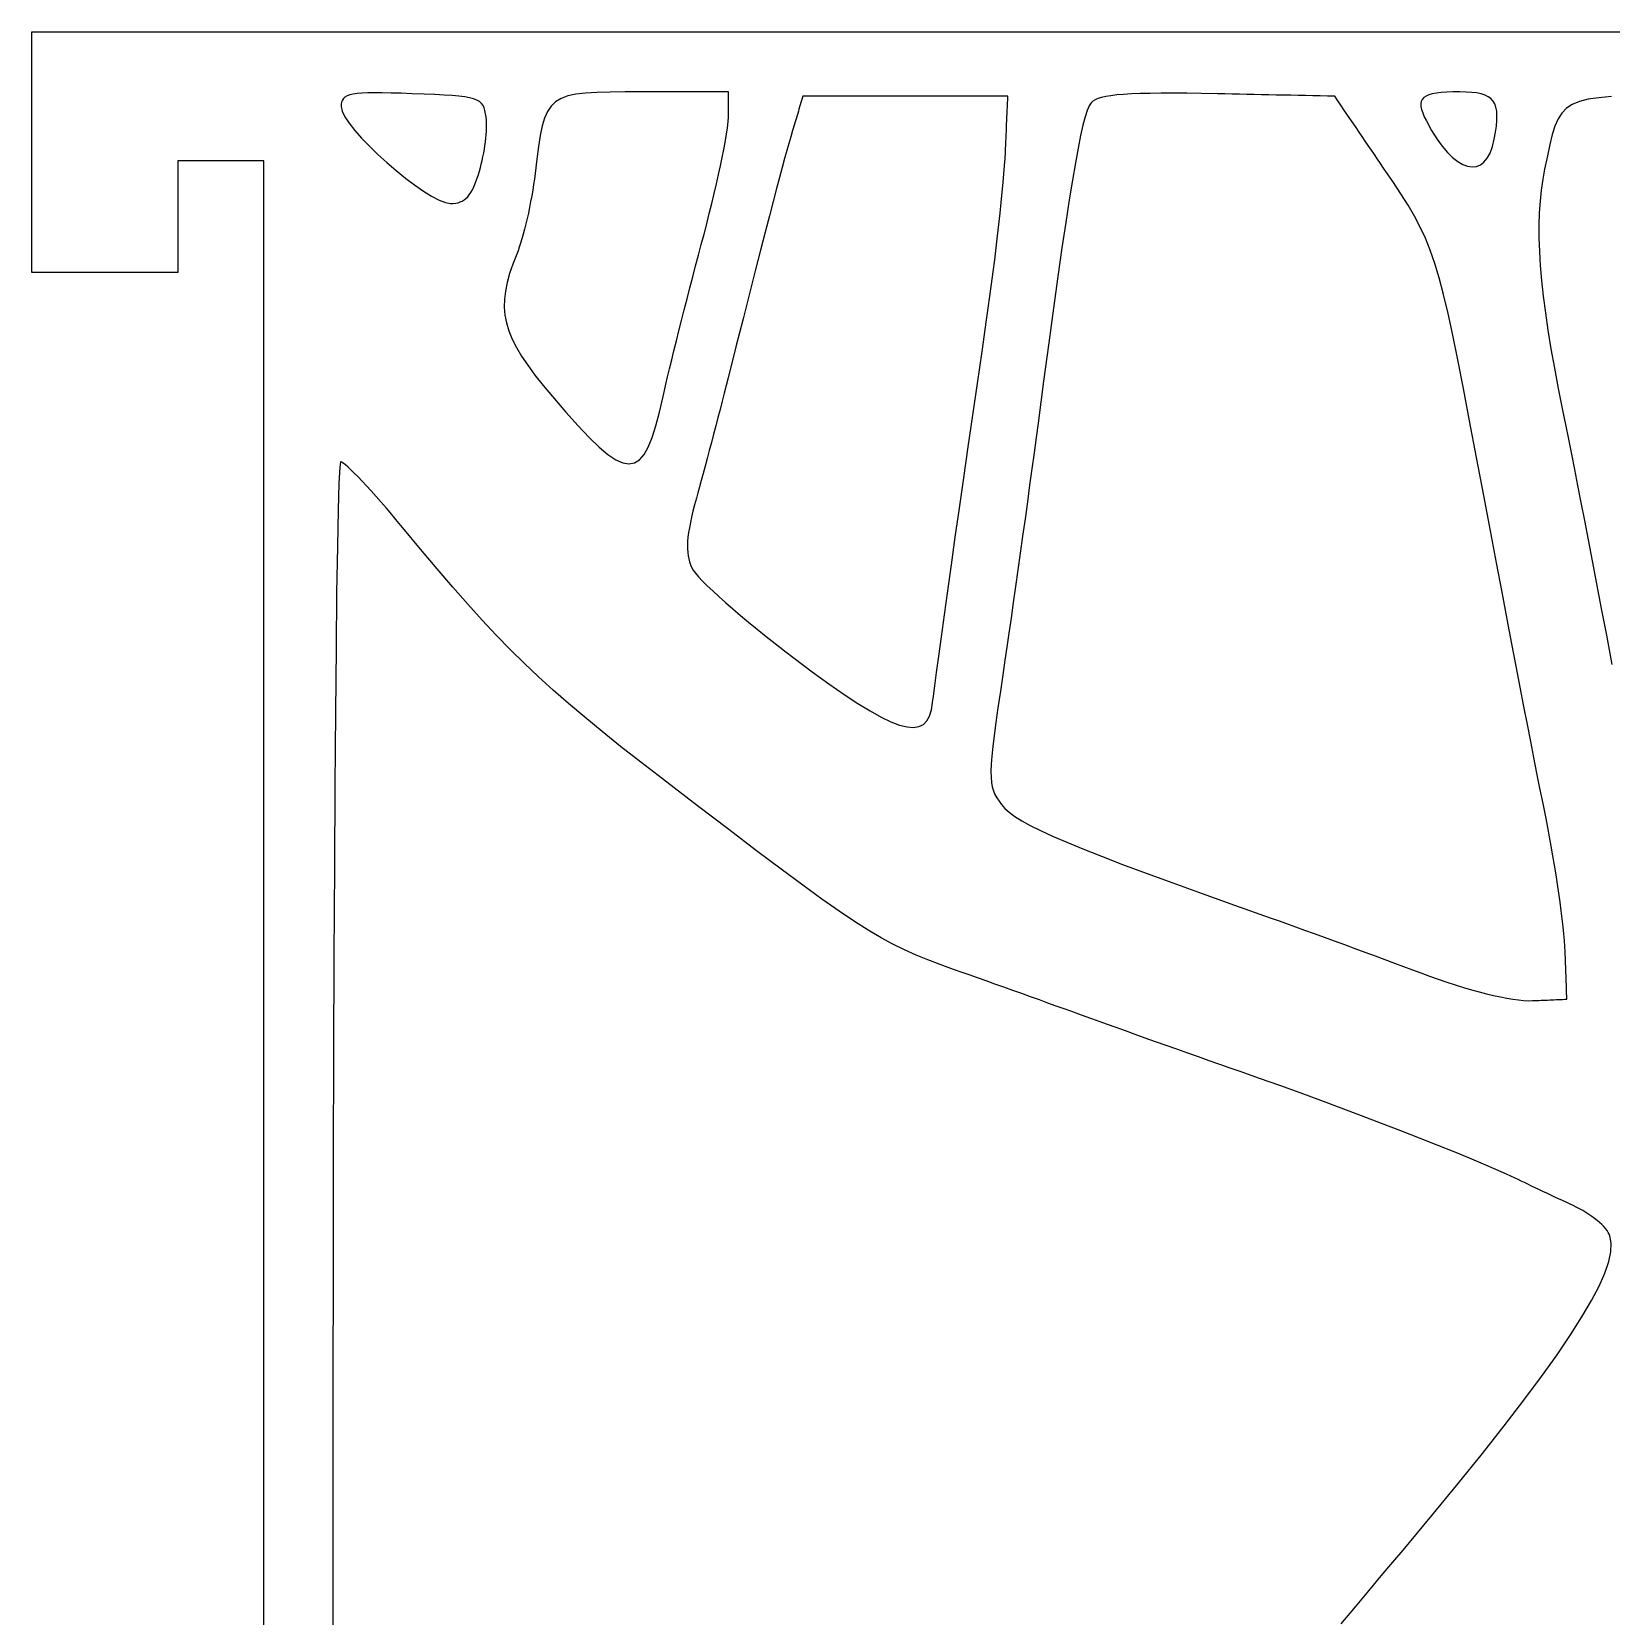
# Model space of a CAD drawing. Extents: x 0 to 85, y 0 to 104.
# Drawn here: x 0 to 51.8, y 51.9 to 103.9 of the extents above; entities that cross this region are included whole.
import ezdxf

# ---------------------------------------------------------------- set-up
doc = ezdxf.new("R2010")
doc.units = 0
doc.layers.add('Layer_1', color=7, linetype='CONTINUOUS')

msp = doc.modelspace()

# ---------------------------------------------------------------- linework, layer by layer
at = {"layer": 'Layer_1', "color": 7}
for p, q in [((0, 103.624167), (0, 103.871111)), ((0, 103.871111), (2.654653, 103.871111)), ((0, 103.377222), (0, 103.624167)), ((2.654653, 103.871111), (5.309306, 103.871111)), ((5.309306, 103.871111), (7.963958, 103.871111)), ((7.963958, 103.871111), (10.618611, 103.871111)), ((10.618611, 103.871111), (13.273264, 103.871111)), ((13.273264, 103.871111), (15.927917, 103.871111)), ((15.927917, 103.871111), (18.582569, 103.871111)), ((18.582569, 103.871111), (21.237222, 103.871111)), ((21.237222, 103.871111), (23.891875, 103.871111)), ((23.891875, 103.871111), (26.546528, 103.871111)), ((26.546528, 103.871111), (29.201181, 103.871111)), ((29.201181, 103.871111), (31.855833, 103.871111)), ((31.855833, 103.871111), (34.510486, 103.871111)), ((34.510486, 103.871111), (37.165139, 103.871111)), ((37.165139, 103.871111), (39.819792, 103.871111)), ((39.819792, 103.871111), (42.474444, 103.871111)), ((42.474444, 103.871111), (45.129097, 103.871111)), ((45.129097, 103.871111), (47.78375, 103.871111)), ((47.78375, 103.871111), (50.438403, 103.871111)), ((50.438403, 103.871111), (53.093056, 103.871111)), ((0, 103.130278), (0, 103.377222)), ((0, 102.883334), (0, 103.130278)), ((0, 102.636389), (0, 102.883334)), ((0, 102.389445), (0, 102.636389)), ((0, 102.1425), (0, 102.389445)), ((0, 101.895556), (0, 102.1425)), ((0, 101.648611), (0, 101.895556)), ((0, 101.401667), (0, 101.648611)), ((0, 101.154722), (0, 101.401667)), ((10.158625, 101.492949), (10.154423, 101.413066)), ((10.154423, 101.413066), (10.184898, 101.265904)), ((10.170905, 101.56375), (10.158625, 101.492949)), ((10.193578, 101.625884), (10.170905, 101.56375)), ((10.228962, 101.679774), (10.193578, 101.625884)), ((10.279374, 101.725841), (10.228962, 101.679774)), ((10.347129, 101.764503), (10.279374, 101.725841)), ((10.434547, 101.796182), (10.347129, 101.764503)), ((10.543942, 101.8213), (10.434547, 101.796182)), ((10.677633, 101.840266), (10.543942, 101.8213)), ((10.837935, 101.85353), (10.677633, 101.840266)), ((11.027167, 101.861489), (10.837935, 101.85353)), ((11.247645, 101.864565), (11.027167, 101.861489)), ((11.501685, 101.863154), (11.247645, 101.864565)), ((11.791606, 101.857707), (11.501685, 101.863154)), ((12.119723, 101.848648), (11.791606, 101.857707)), ((12.488353, 101.836399), (12.119723, 101.848648)), ((12.882254, 101.822062), (12.488353, 101.836399)), ((13.229345, 101.80781), (12.882254, 101.822062)), ((13.532733, 101.792655), (13.229345, 101.80781)), ((13.795529, 101.77558), (13.532733, 101.792655)), ((14.020841, 101.755627), (13.795529, 101.77558)), ((14.211778, 101.731779), (14.020841, 101.755627)), ((14.371448, 101.703066), (14.211778, 101.731779)), ((14.502962, 101.668483), (14.371448, 101.703066)), ((14.609428, 101.627035), (14.502962, 101.668483)), ((14.693954, 101.577731), (14.609428, 101.627035)), ((14.75965, 101.519576), (14.693954, 101.577731)), ((14.809625, 101.451578), (14.75965, 101.519576)), ((14.846988, 101.372745), (14.809625, 101.451578)), ((17.042509, 101.430056), (16.923774, 101.253345)), ((17.190059, 101.570969), (17.042509, 101.430056)), ((17.371757, 101.680136), (17.190059, 101.570969)), ((17.592934, 101.761605), (17.371757, 101.680136)), ((17.858924, 101.819426), (17.592934, 101.761605)), ((18.175059, 101.857653), (17.858924, 101.819426)), ((18.546672, 101.880344), (18.175059, 101.857653)), ((18.979095, 101.89152), (18.546672, 101.880344)), ((19.477661, 101.895274), (18.979095, 101.89152)), ((20.047704, 101.895556), (19.477661, 101.895274)), ((20.223472, 101.895556), (20.047704, 101.895556)), ((20.39924, 101.895556), (20.223472, 101.895556)), ((20.575009, 101.895556), (20.39924, 101.895556)), ((20.750777, 101.895556), (20.575009, 101.895556)), ((20.926545, 101.895556), (20.750777, 101.895556)), ((21.102314, 101.895556), (20.926545, 101.895556)), ((21.278082, 101.895556), (21.102314, 101.895556)), ((21.45385, 101.895556), (21.278082, 101.895556)), ((21.629619, 101.895556), (21.45385, 101.895556)), ((21.805387, 101.895556), (21.629619, 101.895556)), ((21.981155, 101.895556), (21.805387, 101.895556)), ((22.156924, 101.895556), (21.981155, 101.895556)), ((22.332692, 101.895556), (22.156924, 101.895556)), ((22.50846, 101.895556), (22.332692, 101.895556)), ((22.684229, 101.895556), (22.50846, 101.895556)), ((22.859997, 101.895556), (22.684229, 101.895556)), ((22.859997, 101.842425), (22.859997, 101.895556)), ((22.859997, 101.789296), (22.859997, 101.842425)), ((22.859997, 101.736168), (22.859997, 101.789296)), ((22.859997, 101.683037), (22.859997, 101.736168)), ((22.859997, 101.629906), (22.859997, 101.683037)), ((22.859997, 101.576777), (22.859997, 101.629906)), ((22.859997, 101.523649), (22.859997, 101.576777)), ((22.859997, 101.470518), (22.859997, 101.523649)), ((22.859997, 101.417387), (22.859997, 101.470518)), ((22.859997, 101.364258), (22.859997, 101.417387)), ((25.199803, 101.401667), (25.178594, 101.331111)), ((25.221009, 101.472222), (25.199803, 101.401667)), ((25.242218, 101.542778), (25.221009, 101.472222)), ((25.263427, 101.613334), (25.242218, 101.542778)), ((25.284633, 101.683889), (25.263427, 101.613334)), ((25.305842, 101.754445), (25.284633, 101.683889)), ((25.516038, 101.754445), (25.305842, 101.754445)), ((25.726235, 101.754445), (25.516038, 101.754445)), ((25.936432, 101.754445), (25.726235, 101.754445)), ((26.146628, 101.754445), (25.936432, 101.754445)), ((26.356825, 101.754445), (26.146628, 101.754445)), ((26.567022, 101.754445), (26.356825, 101.754445)), ((26.777218, 101.754445), (26.567022, 101.754445)), ((26.987415, 101.754445), (26.777218, 101.754445)), ((27.197612, 101.754445), (26.987415, 101.754445)), ((27.407808, 101.754445), (27.197612, 101.754445)), ((27.618005, 101.754445), (27.407808, 101.754445)), ((27.828202, 101.754445), (27.618005, 101.754445)), ((28.038398, 101.754445), (27.828202, 101.754445)), ((28.248596, 101.754445), (28.038398, 101.754445)), ((28.458792, 101.754445), (28.248596, 101.754445)), ((28.668988, 101.754445), (28.458792, 101.754445)), ((28.879185, 101.754445), (28.668988, 101.754445)), ((29.089381, 101.754445), (28.879185, 101.754445)), ((29.29958, 101.754445), (29.089381, 101.754445)), ((29.509776, 101.754445), (29.29958, 101.754445)), ((29.719973, 101.754445), (29.509776, 101.754445)), ((29.930169, 101.754445), (29.719973, 101.754445)), ((30.140365, 101.754445), (29.930169, 101.754445)), ((30.350562, 101.754445), (30.140365, 101.754445)), ((30.560761, 101.754445), (30.350562, 101.754445)), ((30.770957, 101.754445), (30.560761, 101.754445)), ((30.981153, 101.754445), (30.770957, 101.754445)), ((31.19135, 101.754445), (30.981153, 101.754445)), ((31.401546, 101.754445), (31.19135, 101.754445)), ((31.611745, 101.754445), (31.401546, 101.754445)), ((31.821941, 101.754445), (31.611745, 101.754445)), ((32.032138, 101.754445), (31.821941, 101.754445)), ((32.012382, 101.295834), (32.017321, 101.410486)), ((32.017321, 101.410486), (32.02226, 101.525139)), ((32.02226, 101.525139), (32.027199, 101.639792)), ((32.027199, 101.639792), (32.032138, 101.754445)), ((34.703614, 101.436578), (34.63888, 101.284821)), ((34.765581, 101.535028), (34.703614, 101.436578)), ((34.819232, 101.586266), (34.765581, 101.535028)), ((34.892135, 101.632567), (34.819232, 101.586266)), ((34.98605, 101.674051), (34.892135, 101.632567)), ((35.102727, 101.71085), (34.98605, 101.674051)), ((35.243922, 101.743085), (35.102727, 101.71085)), ((35.41139, 101.770884), (35.243922, 101.743085)), ((35.606886, 101.794365), (35.41139, 101.770884)), ((35.832164, 101.813669), (35.606886, 101.794365)), ((36.088978, 101.828909), (35.832164, 101.813669)), ((36.379082, 101.840226), (36.088978, 101.828909)), ((36.70423, 101.847733), (36.379082, 101.840226)), ((37.06618, 101.851571), (36.70423, 101.847733)), ((37.466682, 101.85184), (37.06618, 101.851571)), ((37.907496, 101.848679), (37.466682, 101.85184)), ((38.39037, 101.842216), (37.907496, 101.848679)), ((38.917064, 101.832564), (38.39037, 101.842216)), ((39.157041, 101.827681), (38.917064, 101.832564)), ((39.397014, 101.822799), (39.157041, 101.827681)), ((39.636991, 101.817916), (39.397014, 101.822799)), ((39.876967, 101.813034), (39.636991, 101.817916)), ((40.116943, 101.808152), (39.876967, 101.813034)), ((40.356917, 101.803269), (40.116943, 101.808152)), ((40.596893, 101.798387), (40.356917, 101.803269)), ((40.83687, 101.793504), (40.596893, 101.798387)), ((41.076846, 101.788622), (40.83687, 101.793504)), ((41.31682, 101.783739), (41.076846, 101.788622)), ((41.556796, 101.778857), (41.31682, 101.783739)), ((41.796772, 101.773974), (41.556796, 101.778857)), ((42.036749, 101.769092), (41.796772, 101.773974)), ((42.276722, 101.76421), (42.036749, 101.769092)), ((42.516699, 101.759327), (42.276722, 101.76421)), ((42.756675, 101.754445), (42.516699, 101.759327)), ((42.857039, 101.60704), (42.756675, 101.754445)), ((42.9574, 101.459638), (42.857039, 101.60704)), ((43.057764, 101.312233), (42.9574, 101.459638)), ((45.599562, 101.58232), (45.585394, 101.504531)), ((45.585394, 101.504531), (45.588922, 101.415911)), ((45.588922, 101.415911), (45.609439, 101.31586)), ((45.632124, 101.64987), (45.599562, 101.58232)), ((45.68376, 101.707782), (45.632124, 101.64987)), ((45.755148, 101.756646), (45.68376, 101.707782)), ((45.846983, 101.797063), (45.755148, 101.756646)), ((45.959945, 101.829629), (45.846983, 101.797063)), ((46.094726, 101.854944), (45.959945, 101.829629)), ((46.252009, 101.873599), (46.094726, 101.854944)), ((46.432481, 101.886186), (46.252009, 101.873599)), ((46.63683, 101.893298), (46.432481, 101.886186)), ((46.865743, 101.895556), (46.63683, 101.893298)), ((47.072505, 101.892056), (46.865743, 101.895556)), ((47.25764, 101.880852), (47.072505, 101.892056)), ((47.421893, 101.860927), (47.25764, 101.880852)), ((47.566001, 101.831282), (47.421893, 101.860927)), ((47.690707, 101.790891), (47.566001, 101.831282)), ((47.796746, 101.738742), (47.690707, 101.790891)), ((47.884865, 101.673814), (47.796746, 101.738742)), ((47.955798, 101.595093), (47.884865, 101.673814)), ((48.010287, 101.501559), (47.955798, 101.595093)), ((48.049073, 101.392204), (48.010287, 101.501559)), ((50.553707, 101.483664), (50.363439, 101.358961)), ((50.788649, 101.580153), (50.553707, 101.483664)), ((51.075847, 101.652373), (50.788649, 101.580153)), ((51.422873, 101.704266), (51.075847, 101.652373)), ((51.837316, 101.739778), (51.422873, 101.704266)), ((0, 100.907778), (0, 101.154722)), ((0, 100.660834), (0, 100.907778)), ((10.184898, 101.265904), (10.2744, 101.082564)), ((10.2744, 101.082564), (10.415826, 100.869331)), ((14.874846, 101.282081), (14.846988, 101.372745)), ((14.896312, 101.178596), (14.874846, 101.282081)), ((14.91449, 101.061293), (14.896312, 101.178596)), ((14.922787, 100.985127), (14.91449, 101.061293)), ((14.927588, 100.9002), (14.922787, 100.985127)), ((14.928999, 100.807411), (14.927588, 100.9002)), ((16.82852, 101.036785), (16.751416, 100.776327)), ((16.923774, 101.253345), (16.82852, 101.036785)), ((22.841879, 100.807104), (22.855391, 100.941698)), ((22.855391, 100.941698), (22.859997, 101.04548)), ((22.859997, 101.31113), (22.859997, 101.364258)), ((22.859997, 101.257999), (22.859997, 101.31113)), ((22.859997, 101.204868), (22.859997, 101.257999)), ((22.859997, 101.151739), (22.859997, 101.204868)), ((22.859997, 101.098611), (22.859997, 101.151739)), ((22.859997, 101.04548), (22.859997, 101.098611)), ((25.05134, 100.907778), (25.030131, 100.837222)), ((25.072549, 100.978334), (25.05134, 100.907778)), ((25.093758, 101.048889), (25.072549, 100.978334)), ((25.114967, 101.119445), (25.093758, 101.048889)), ((25.136176, 101.19), (25.114967, 101.119445)), ((25.157385, 101.260556), (25.136176, 101.19)), ((25.178594, 101.331111), (25.157385, 101.260556)), ((31.992626, 100.837222), (31.997565, 100.951875)), ((31.997565, 100.951875), (32.002504, 101.066528)), ((32.002504, 101.066528), (32.007443, 101.181181)), ((32.007443, 101.181181), (32.012382, 101.295834)), ((34.570633, 101.075235), (34.498116, 100.803291)), ((34.63888, 101.284821), (34.570633, 101.075235)), ((43.158128, 101.164832), (43.057764, 101.312233)), ((43.258492, 101.017427), (43.158128, 101.164832)), ((43.358856, 100.870025), (43.258492, 101.017427)), ((45.609439, 101.31586), (45.646289, 101.203787)), ((45.646289, 101.203787), (45.698777, 101.079092)), ((45.698777, 101.079092), (45.766217, 100.941182)), ((45.766217, 100.941182), (45.936453, 100.631578)), ((48.072892, 101.266003), (48.049073, 101.392204)), ((48.06197, 100.776178), (48.078593, 100.959004)), ((48.082488, 101.121942), (48.072892, 101.266003)), ((48.078593, 100.959004), (48.082488, 101.121942)), ((50.086604, 101.009147), (49.984877, 100.77615)), ((50.210266, 101.202105), (50.086604, 101.009147)), ((50.363439, 101.358961), (50.210266, 101.202105)), ((0, 100.413889), (0, 100.660834)), ((0, 100.166945), (0, 100.413889)), ((10.415826, 100.869331), (10.60207, 100.632484)), ((10.60207, 100.632484), (10.82603, 100.378309)), ((10.82603, 100.378309), (11.080601, 100.113088)), ((14.889313, 100.257225), (14.903102, 100.375747)), ((14.903102, 100.375747), (14.914078, 100.49093)), ((14.914078, 100.49093), (14.922127, 100.601872)), ((14.922127, 100.601872), (14.927136, 100.707665)), ((14.927136, 100.707665), (14.928999, 100.807411)), ((16.687129, 100.467921), (16.630326, 100.107511)), ((16.751416, 100.776327), (16.687129, 100.467921)), ((22.752441, 100.239792), (22.789948, 100.454018)), ((22.789948, 100.454018), (22.819913, 100.643832)), ((22.819913, 100.643832), (22.841879, 100.807104)), ((24.906066, 100.422217), (24.843187, 100.205697)), ((24.966504, 100.625556), (24.906066, 100.422217)), ((24.987713, 100.696111), (24.966504, 100.625556)), ((25.008922, 100.766667), (24.987713, 100.696111)), ((25.030131, 100.837222), (25.008922, 100.766667)), ((31.967932, 100.263959), (31.972871, 100.378611)), ((31.972871, 100.378611), (31.97781, 100.493264)), ((31.97781, 100.493264), (31.982749, 100.607917)), ((31.982749, 100.607917), (31.987688, 100.72257)), ((31.987688, 100.72257), (31.992626, 100.837222)), ((34.420584, 100.464472), (34.337281, 100.05425)), ((34.498116, 100.803291), (34.420584, 100.464472)), ((43.459217, 100.72262), (43.358856, 100.870025)), ((43.55958, 100.575219), (43.459217, 100.72262)), ((43.659944, 100.427814), (43.55958, 100.575219)), ((43.760305, 100.280409), (43.659944, 100.427814)), ((45.936453, 100.631578), (46.108956, 100.356592)), ((47.993444, 100.346779), (48.033339, 100.572442)), ((48.033339, 100.572442), (48.06197, 100.776178)), ((49.897504, 100.499165), (49.816907, 100.174254)), ((49.984877, 100.77615), (49.897504, 100.499165)), ((0, 99.92), (0, 100.166945)), ((0, 99.673056), (0, 99.92)), ((11.080601, 100.113088), (11.358678, 99.843103)), ((11.358678, 99.843103), (11.653159, 99.574639)), ((14.808321, 99.767846), (14.832216, 99.890674)), ((14.832216, 99.890674), (14.853755, 100.013785)), ((14.853755, 100.013785), (14.872825, 100.13627)), ((14.872825, 100.13627), (14.889313, 100.257225)), ((16.630326, 100.107511), (16.575674, 99.691056)), ((22.656619, 99.746654), (22.707846, 100.003292)), ((22.707846, 100.003292), (22.752441, 100.239792)), ((24.776338, 99.970131), (24.703994, 99.709666)), ((24.843187, 100.205697), (24.776338, 99.970131)), ((31.942278, 99.714096), (31.953115, 99.92)), ((31.953115, 99.92), (31.958054, 100.034653)), ((31.958054, 100.034653), (31.962993, 100.149306)), ((31.962993, 100.149306), (31.967932, 100.263959)), ((34.337281, 100.05425), (34.247461, 99.568106)), ((43.860669, 100.133007), (43.760305, 100.280409)), ((43.961033, 99.985603), (43.860669, 100.133007)), ((44.061397, 99.838201), (43.961033, 99.985603)), ((46.108956, 100.356592), (46.282348, 100.116593)), ((46.282348, 100.116593), (46.455259, 99.911943)), ((46.455259, 99.911943), (46.62632, 99.74301)), ((47.763543, 99.721254), (47.856211, 99.890243)), ((47.856211, 99.890243), (47.933308, 100.09861)), ((47.933308, 100.09861), (47.993444, 100.346779)), ((49.816907, 100.174254), (49.735503, 99.797473)), ((0, 99.426111), (0, 99.673056)), ((0, 99.179167), (0, 99.426111)), ((4.885972, 99.637778), (4.797778, 99.637778)), ((4.797778, 99.637778), (4.797778, 99.523125)), ((4.797778, 99.523125), (4.797778, 99.408472)), ((4.797778, 99.408472), (4.797778, 99.29382)), ((4.974167, 99.637778), (4.885972, 99.637778)), ((5.062361, 99.637778), (4.974167, 99.637778)), ((5.150556, 99.637778), (5.062361, 99.637778)), ((5.23875, 99.637778), (5.150556, 99.637778)), ((5.326944, 99.637778), (5.23875, 99.637778)), ((5.415139, 99.637778), (5.326944, 99.637778)), ((5.503333, 99.637778), (5.415139, 99.637778)), ((5.591528, 99.637778), (5.503333, 99.637778)), ((5.679722, 99.637778), (5.591528, 99.637778)), ((5.767917, 99.637778), (5.679722, 99.637778)), ((5.856111, 99.637778), (5.767917, 99.637778)), ((5.944306, 99.637778), (5.856111, 99.637778)), ((6.0325, 99.637778), (5.944306, 99.637778)), ((6.120694, 99.637778), (6.0325, 99.637778)), ((6.208889, 99.637778), (6.120694, 99.637778)), ((6.297083, 99.637778), (6.208889, 99.637778)), ((6.385278, 99.637778), (6.297083, 99.637778)), ((6.473472, 99.637778), (6.385278, 99.637778)), ((6.561667, 99.637778), (6.473472, 99.637778)), ((6.649861, 99.637778), (6.561667, 99.637778)), ((6.738056, 99.637778), (6.649861, 99.637778)), ((6.82625, 99.637778), (6.738056, 99.637778)), ((6.914444, 99.637778), (6.82625, 99.637778)), ((7.002639, 99.637778), (6.914444, 99.637778)), ((7.090833, 99.637778), (7.002639, 99.637778)), ((7.179028, 99.637778), (7.090833, 99.637778)), ((7.267222, 99.637778), (7.179028, 99.637778)), ((7.355417, 99.637778), (7.267222, 99.637778)), ((7.443611, 99.637778), (7.355417, 99.637778)), ((7.531806, 99.637778), (7.443611, 99.637778)), ((7.62, 99.637778), (7.531806, 99.637778)), ((7.62, 96.656806), (7.62, 99.637778)), ((11.653159, 99.574639), (11.956939, 99.313982)), ((14.691476, 99.297404), (14.723648, 99.410073)), ((14.723648, 99.410073), (14.753922, 99.526639)), ((14.753922, 99.526639), (14.782184, 99.646197)), ((14.782184, 99.646197), (14.808321, 99.767846)), ((16.575674, 99.691056), (16.517842, 99.214498)), ((22.536088, 99.181487), (22.599215, 99.472006)), ((22.599215, 99.472006), (22.656619, 99.746654)), ((24.624628, 99.41844), (24.536714, 99.090597)), ((24.703994, 99.709666), (24.624628, 99.41844)), ((31.905363, 99.210383), (31.926248, 99.476618)), ((31.926248, 99.476618), (31.942278, 99.714096)), ((34.247461, 99.568106), (34.150368, 99.001514)), ((44.161758, 99.690796), (44.061397, 99.838201)), ((44.262122, 99.543394), (44.161758, 99.690796)), ((44.362486, 99.39599), (44.262122, 99.543394)), ((44.664145, 98.950824), (44.362486, 99.39599)), ((46.62632, 99.74301), (46.794158, 99.610157)), ((46.794158, 99.610157), (46.957401, 99.513755)), ((46.957401, 99.513755), (47.114677, 99.45417)), ((47.114677, 99.45417), (47.264614, 99.431761)), ((47.264614, 99.431761), (47.40584, 99.446888)), ((47.40584, 99.446888), (47.536986, 99.499941)), ((47.536986, 99.499941), (47.656677, 99.591276)), ((47.656677, 99.591276), (47.763543, 99.721254)), ((49.645714, 99.36488), (49.582564, 99.026304)), ((49.735503, 99.797473), (49.645714, 99.36488)), ((0, 98.932222), (0, 99.179167)), ((0, 98.685278), (0, 98.932222)), ((4.797778, 99.29382), (4.797778, 99.179167)), ((4.797778, 99.179167), (4.797778, 99.064514)), ((4.797778, 99.064514), (4.797778, 98.949861)), ((4.797778, 98.949861), (4.797778, 98.835209)), ((4.797778, 98.835209), (4.797778, 98.720556)), ((11.956939, 99.313982), (12.262913, 99.067407)), ((12.262913, 99.067407), (12.563978, 98.841203)), ((12.563978, 98.841203), (12.85303, 98.641652)), ((14.50722, 98.782433), (14.553727, 98.892423)), ((14.553727, 98.892423), (14.599655, 99.014583)), ((14.599655, 99.014583), (14.645434, 99.149401)), ((14.645434, 99.149401), (14.691476, 99.297404)), ((16.46878, 98.854919), (16.439474, 98.669417)), ((16.495004, 99.037065), (16.46878, 98.854919)), ((16.517842, 99.214498), (16.495004, 99.037065)), ((22.394489, 98.561368), (22.467694, 98.877229)), ((22.467694, 98.877229), (22.536088, 99.181487)), ((24.536714, 99.090597), (24.438724, 98.720276)), ((31.850299, 98.602948), (31.879935, 98.918221)), ((31.879935, 98.918221), (31.905363, 99.210383)), ((34.150368, 99.001514), (34.045254, 98.34995)), ((44.931163, 98.547638), (44.664145, 98.950824)), ((49.582564, 99.026304), (49.532173, 98.674548)), ((0, 98.438334), (0, 98.685278)), ((0, 98.191389), (0, 98.438334)), ((4.797778, 98.720556), (4.797778, 98.605903)), ((4.797778, 98.605903), (4.797778, 98.49125)), ((4.797778, 98.49125), (4.797778, 98.376597)), ((4.797778, 98.376597), (4.797778, 98.261945)), ((12.85303, 98.641652), (13.122965, 98.475037)), ((13.122965, 98.475037), (13.366678, 98.347639)), ((13.366678, 98.347639), (13.577066, 98.265746)), ((13.991448, 98.26033), (14.062568, 98.282569)), ((14.062568, 98.282569), (14.12923, 98.312626)), ((14.12923, 98.312626), (14.191864, 98.35098)), ((14.191864, 98.35098), (14.250901, 98.398111)), ((14.250901, 98.398111), (14.306772, 98.454508)), ((14.306772, 98.454508), (14.359908, 98.520655)), ((14.359908, 98.520655), (14.410741, 98.597036)), ((14.410741, 98.597036), (14.459701, 98.684132)), ((14.459701, 98.684132), (14.50722, 98.782433)), ((16.372847, 98.293768), (16.336142, 98.106333)), ((16.407393, 98.481914), (16.372847, 98.293768)), ((16.439474, 98.669417), (16.407393, 98.481914)), ((22.316928, 98.236037), (22.394489, 98.561368)), ((24.329133, 98.301622), (24.206414, 97.828776)), ((24.438724, 98.720276), (24.329133, 98.301622)), ((31.81676, 98.267389), (31.850299, 98.602948)), ((34.045254, 98.34995), (33.931369, 97.608891)), ((45.16779, 98.173197), (44.931163, 98.547638)), ((49.494666, 98.307984), (49.470169, 97.92498)), ((49.532173, 98.674548), (49.494666, 98.307984)), ((0, 97.944445), (0, 98.191389)), ((0, 97.6975), (0, 97.944445)), ((4.797778, 98.261945), (4.797778, 98.147292)), ((4.797778, 98.147292), (4.797778, 98.032639)), ((4.797778, 98.032639), (4.797778, 97.917986)), ((4.797778, 97.917986), (4.797778, 97.803334)), ((4.797778, 97.803334), (4.797778, 97.688681)), ((13.577066, 98.265746), (13.747024, 98.235636)), ((13.747024, 98.235636), (13.834107, 98.237329)), ((13.834107, 98.237329), (13.915438, 98.245401)), ((13.915438, 98.245401), (13.991448, 98.26033)), ((16.297586, 97.920967), (16.257486, 97.739024)), ((16.336142, 98.106333), (16.297586, 97.920967)), ((22.150556, 97.565505), (22.235465, 97.90337)), ((22.235465, 97.90337), (22.316928, 98.236037)), ((24.206414, 97.828776), (24.069039, 97.295878)), ((31.739225, 97.546686), (31.779628, 97.91436)), ((31.779628, 97.91436), (31.81676, 98.267389)), ((45.378274, 97.814275), (45.16779, 98.173197)), ((45.566869, 97.457634), (45.378274, 97.814275)), ((49.470169, 97.92498), (49.458795, 97.523902)), ((0, 97.450556), (0, 97.6975)), ((0, 97.203611), (0, 97.450556)), ((4.797778, 97.688681), (4.797778, 97.574028)), ((4.797778, 97.574028), (4.797778, 97.459375)), ((4.797778, 97.459375), (4.797778, 97.344722)), ((4.797778, 97.344722), (4.797778, 97.23007)), ((16.173886, 97.390835), (16.131, 97.227298)), ((16.21615, 97.561861), (16.173886, 97.390835)), ((16.257486, 97.739024), (16.21615, 97.561861)), ((22.062655, 97.224569), (22.150556, 97.565505)), ((24.069039, 97.295878), (23.915484, 96.69707)), ((31.695867, 97.167191), (31.739225, 97.546686)), ((33.931369, 97.608891), (33.807962, 96.773815)), ((45.73782, 97.090048), (45.566869, 97.457634)), ((49.458795, 97.523902), (49.460771, 97.103129)), ((0, 96.956667), (0, 97.203611)), ((0, 96.709722), (0, 96.956667)), ((4.797778, 97.23007), (4.797778, 97.115417)), ((4.797778, 97.115417), (4.797778, 97.000764)), ((4.797778, 97.000764), (4.797778, 96.886111)), ((4.797778, 96.886111), (4.797778, 96.771459)), ((4.797778, 96.771459), (4.797778, 96.656806)), ((16.001693, 96.795213), (15.959399, 96.675209)), ((16.044596, 96.928134), (16.001693, 96.795213)), ((16.087801, 97.072615), (16.044596, 96.928134)), ((16.131, 97.227298), (16.087801, 97.072615)), ((21.879892, 96.536604), (21.972219, 96.882702)), ((21.972219, 96.882702), (22.062655, 97.224569)), ((31.601543, 96.384015), (31.649865, 96.778692)), ((31.649865, 96.778692), (31.695867, 97.167191)), ((33.807962, 96.773815), (33.674281, 95.840199)), ((45.895379, 96.698278), (45.73782, 97.090048)), ((49.460771, 97.103129), (49.476011, 96.661025)), ((0, 96.462778), (0, 96.709722)), ((0, 96.215834), (0, 96.462778)), ((0, 95.968889), (0, 96.215834)), ((4.797778, 96.656806), (4.797778, 96.542153)), ((4.797778, 96.542153), (4.797778, 96.4275)), ((4.797778, 96.4275), (4.797778, 96.312847)), ((4.797778, 96.312847), (4.797778, 96.198195)), ((7.62, 93.675834), (7.62, 96.656806)), ((15.788538, 96.241355), (15.68243, 95.932547)), ((15.918021, 96.569478), (15.788538, 96.241355)), ((15.959399, 96.675209), (15.918021, 96.569478)), ((21.786443, 96.183257), (21.879892, 96.536604)), ((23.915484, 96.69707), (23.744221, 96.026496)), ((31.551211, 95.985978), (31.601543, 96.384015)), ((46.043791, 96.269103), (45.895379, 96.698278)), ((46.187312, 95.789283), (46.043791, 96.269103)), ((49.476011, 96.661025), (49.504735, 96.195959)), ((0.149931, 95.968889), (0, 95.968889)), ((0.299861, 95.968889), (0.149931, 95.968889)), ((0.449792, 95.968889), (0.299861, 95.968889)), ((0.599722, 95.968889), (0.449792, 95.968889)), ((0.749653, 95.968889), (0.599722, 95.968889)), ((0.899583, 95.968889), (0.749653, 95.968889)), ((1.049514, 95.968889), (0.899583, 95.968889)), ((1.199444, 95.968889), (1.049514, 95.968889)), ((1.349375, 95.968889), (1.199444, 95.968889)), ((1.499306, 95.968889), (1.349375, 95.968889)), ((1.649236, 95.968889), (1.499306, 95.968889)), ((1.799167, 95.968889), (1.649236, 95.968889)), ((1.949097, 95.968889), (1.799167, 95.968889)), ((2.099028, 95.968889), (1.949097, 95.968889)), ((2.248958, 95.968889), (2.099028, 95.968889)), ((2.398889, 95.968889), (2.248958, 95.968889)), ((2.548819, 95.968889), (2.398889, 95.968889)), ((2.69875, 95.968889), (2.548819, 95.968889)), ((2.848681, 95.968889), (2.69875, 95.968889)), ((2.998611, 95.968889), (2.848681, 95.968889)), ((3.148542, 95.968889), (2.998611, 95.968889)), ((3.298472, 95.968889), (3.148542, 95.968889)), ((3.448403, 95.968889), (3.298472, 95.968889)), ((3.598333, 95.968889), (3.448403, 95.968889)), ((3.748264, 95.968889), (3.598333, 95.968889)), ((3.898194, 95.968889), (3.748264, 95.968889)), ((4.048125, 95.968889), (3.898194, 95.968889)), ((4.198056, 95.968889), (4.048125, 95.968889)), ((4.347986, 95.968889), (4.198056, 95.968889)), ((4.497917, 95.968889), (4.347986, 95.968889)), ((4.647847, 95.968889), (4.497917, 95.968889)), ((4.797778, 95.968889), (4.647847, 95.968889)), ((4.797778, 96.198195), (4.797778, 96.083542)), ((4.797778, 96.083542), (4.797778, 95.968889)), ((15.68243, 95.932547), (15.600471, 95.639953)), ((21.59875, 95.465024), (21.692515, 95.825213)), ((21.692515, 95.825213), (21.786443, 96.183257)), ((23.744221, 96.026496), (23.553723, 95.278297)), ((31.499189, 95.587401), (31.551211, 95.985978)), ((33.674281, 95.840199), (33.529575, 94.80352)), ((46.330187, 95.24559), (46.187312, 95.789283)), ((49.504735, 96.195959), (49.547069, 95.706307)), ((49.547069, 95.706307), (49.603132, 95.19043)), ((15.543437, 95.360472), (15.512104, 95.091003)), ((15.600471, 95.639953), (15.543437, 95.360472)), ((21.50579, 95.105241), (21.59875, 95.465024)), ((23.553723, 95.278297), (23.342463, 94.446613)), ((31.391335, 94.799925), (31.445793, 95.19111)), ((31.445793, 95.19111), (31.499189, 95.587401)), ((46.476669, 94.624789), (46.330187, 95.24559)), ((49.603132, 95.19043), (49.67305, 94.646706)), ((15.512104, 95.091003), (15.507247, 94.828443)), ((15.507247, 94.828443), (15.529641, 94.569693)), ((21.324853, 94.397109), (21.414277, 94.748419)), ((21.414277, 94.748419), (21.50579, 95.105241)), ((31.336138, 94.416667), (31.391335, 94.799925)), ((33.529575, 94.80352), (33.373097, 93.659253)), ((49.67305, 94.646706), (49.756941, 94.073499)), ((15.529641, 94.569693), (15.580062, 94.311652)), ((15.580062, 94.311652), (15.659285, 94.051217)), ((21.238159, 94.053865), (21.324853, 94.397109)), ((23.342463, 94.446613), (23.108917, 93.525587)), ((31.184353, 93.378532), (31.336138, 94.416667)), ((46.631002, 93.913654), (46.476669, 94.624789)), ((7.62, 90.694861), (7.62, 93.675834)), ((15.659285, 94.051217), (15.768085, 93.785285)), ((15.768085, 93.785285), (15.907238, 93.510759)), ((21.075533, 93.401776), (21.154838, 93.721235)), ((21.154838, 93.721235), (21.238159, 94.053865)), ((33.373097, 93.659253), (33.204091, 92.402873)), ((46.797443, 93.098952), (46.631002, 93.913654)), ((49.756941, 94.073499), (49.854928, 93.469182)), ((15.907238, 93.510759), (16.07752, 93.224538)), ((16.07752, 93.224538), (16.279706, 92.923517)), ((20.931534, 92.812572), (21.000884, 93.098037)), ((21.000884, 93.098037), (21.075533, 93.401776)), ((23.108917, 93.525587), (22.851556, 92.509358)), ((31.032035, 92.331533), (31.184353, 93.378532)), ((46.980232, 92.167446), (46.797443, 93.098952)), ((49.854928, 93.469182), (49.967131, 92.832125)), ((16.279706, 92.923517), (16.514571, 92.604594)), ((16.514571, 92.604594), (16.782891, 92.264674)), ((20.868125, 92.547932), (20.931534, 92.812572)), ((49.967131, 92.832125), (50.093671, 92.160698)), ((16.782891, 92.264674), (17.085441, 91.90065)), ((20.719965, 91.904494), (20.761699, 92.091342)), ((20.761699, 92.091342), (20.811299, 92.306672)), ((20.811299, 92.306672), (20.868125, 92.547932)), ((22.789234, 92.263989), (22.724059, 92.008973)), ((22.851556, 92.509358), (22.789234, 92.263989)), ((30.880468, 91.284796), (31.032035, 92.331533)), ((33.204091, 92.402873), (33.021806, 91.029862)), ((47.183627, 91.105909), (46.980232, 92.167446)), ((50.093671, 92.160698), (50.234672, 91.453269)), ((17.085441, 91.90065), (17.532033, 91.381528)), ((20.600047, 91.384816), (20.719964, 91.904545)), ((20.719964, 91.904545), (20.719964, 91.904548)), ((20.719964, 91.904548), (20.719964, 91.904548)), ((20.719964, 91.904548), (20.719964, 91.904548)), ((20.719964, 91.904548), (20.719964, 91.904548)), ((20.719964, 91.904548), (20.719964, 91.904548)), ((20.719964, 91.904548), (20.719964, 91.904548)), ((20.719964, 91.904548), (20.719964, 91.904548)), ((20.719964, 91.904548), (20.719964, 91.904548)), ((20.719964, 91.904548), (20.719965, 91.904494)), ((20.719964, 91.904545), (20.719964, 91.904545)), ((20.719964, 91.904545), (20.719964, 91.904545)), ((20.719964, 91.904545), (20.719964, 91.904545)), ((20.719964, 91.904545), (20.719964, 91.904545)), ((20.719964, 91.904545), (20.719964, 91.904545)), ((20.719964, 91.904545), (20.719964, 91.904545)), ((20.719964, 91.904545), (20.719964, 91.904545)), ((22.656565, 91.746331), (22.587285, 91.478096)), ((22.724059, 92.008973), (22.656565, 91.746331)), ((17.532033, 91.381528), (17.934408, 90.931637)), ((20.48079, 90.934366), (20.600047, 91.384816)), ((22.516753, 91.206285), (22.445502, 90.93293)), ((22.587285, 91.478096), (22.516753, 91.206285)), ((30.730941, 90.247463), (30.880468, 91.284796)), ((33.021806, 91.029862), (32.958233, 90.550838)), ((47.411874, 89.901111), (47.183627, 91.105909)), ((50.234672, 91.453269), (50.331644, 90.976773)), ((7.62, 87.713889), (7.62, 90.694861)), ((17.934408, 90.931637), (18.295772, 90.550984)), ((18.295772, 90.550984), (18.619329, 90.239572)), ((20.231436, 90.241299), (20.358988, 90.553197)), ((20.358988, 90.553197), (20.48079, 90.934366)), ((22.374067, 90.660049), (22.30298, 90.389675)), ((22.445502, 90.93293), (22.374067, 90.660049)), ((32.958233, 90.550838), (32.890866, 90.047901)), ((50.331644, 90.976773), (50.428285, 90.498206)), ((50.428285, 90.498206), (50.525942, 90.010582)), ((18.619329, 90.239572), (18.908286, 89.9974)), ((18.908286, 89.9974), (19.165848, 89.824477)), ((19.946257, 89.825312), (20.094927, 89.998673)), ((20.094927, 89.998673), (20.231436, 90.241299)), ((22.232775, 90.123824), (22.163985, 89.864527)), ((22.30298, 90.389675), (22.232775, 90.123824)), ((30.584741, 89.228666), (30.730941, 90.247463)), ((32.890866, 90.047901), (32.820291, 89.525239)), ((50.525942, 90.010582), (50.625954, 89.506926)), ((10.106916, 89.580199), (10.079944, 89.048608)), ((10.135143, 89.760003), (10.106916, 89.580199)), ((10.17064, 89.748742), (10.135143, 89.760003)), ((10.22335, 89.715705), (10.17064, 89.748742)), ((10.292225, 89.66201), (10.22335, 89.715705)), ((10.376216, 89.588759), (10.292225, 89.66201)), ((10.474272, 89.497073), (10.376216, 89.588759)), ((10.585346, 89.388062), (10.474272, 89.497073)), ((19.165848, 89.824477), (19.395221, 89.720802)), ((19.395221, 89.720802), (19.599609, 89.68638)), ((19.599609, 89.68638), (19.78222, 89.721217)), ((19.78222, 89.721217), (19.946257, 89.825312)), ((22.097145, 89.613806), (22.032787, 89.373692)), ((22.163985, 89.864527), (22.097145, 89.613806)), ((32.820291, 89.525239), (32.747094, 88.987058)), ((47.649282, 88.64553), (47.411874, 89.901111)), ((50.625954, 89.506926), (50.729662, 88.980246)), ((10.079944, 89.048608), (10.054302, 88.176959)), ((10.708389, 89.262838), (10.585346, 89.388062)), ((10.84235, 89.122514), (10.708389, 89.262838)), ((10.986182, 88.9682), (10.84235, 89.122514)), ((11.138835, 88.801015), (10.986182, 88.9682)), ((21.913655, 88.933363), (21.859947, 88.737201)), ((21.971446, 89.146201), (21.913655, 88.933363)), ((22.032787, 89.373692), (21.971446, 89.146201)), ((30.443162, 88.237538), (30.584741, 89.228666)), ((32.747094, 88.987058), (32.671862, 88.437549)), ((50.729662, 88.980246), (50.838408, 88.423565)), ((11.299261, 88.622066), (11.138835, 88.801015)), ((11.466409, 88.432466), (11.299261, 88.622066)), ((11.639232, 88.23333), (11.466409, 88.432466)), ((21.810856, 88.559743), (21.751053, 88.339672)), ((21.859947, 88.737201), (21.810856, 88.559743)), ((32.671862, 88.437549), (32.595182, 87.880908)), ((47.867028, 87.495054), (47.649282, 88.64553)), ((50.838408, 88.423565), (50.953532, 87.829902)), ((10.054302, 88.176959), (10.03007, 86.976981)), ((11.816679, 88.02577), (11.639232, 88.23333)), ((11.997703, 87.8109), (11.816679, 88.02577)), ((21.652233, 87.941053), (21.613108, 87.760893)), ((21.698197, 88.133712), (21.652233, 87.941053)), ((21.751053, 88.339672), (21.698197, 88.133712)), ((30.307486, 87.283218), (30.443162, 88.237538)), ((7.62, 84.732917), (7.62, 87.713889)), ((12.181254, 87.58983), (11.997703, 87.8109)), ((12.763267, 86.887844), (12.181254, 87.58983)), ((21.555156, 87.434856), (21.536222, 87.287372)), ((21.580768, 87.592429), (21.555156, 87.434856)), ((21.613108, 87.760893), (21.580768, 87.592429)), ((32.595182, 87.880908), (32.517639, 87.321329)), ((48.066619, 86.441871), (47.867028, 87.495054)), ((50.953532, 87.829902), (51.076375, 87.192269)), ((10.03007, 86.976981), (10.007326, 85.460398)), ((13.307941, 86.240506), (12.763267, 86.887844)), ((21.523909, 87.149174), (21.518163, 87.019453)), ((21.518163, 87.019453), (21.518925, 86.897409)), ((21.518925, 86.897409), (21.526152, 86.782237)), ((21.536222, 87.287372), (21.523909, 87.149174)), ((30.179007, 86.374835), (30.307486, 87.283218)), ((32.517639, 87.321329), (32.439822, 86.763015)), ((51.076375, 87.192269), (51.20828, 86.503686)), ((21.526152, 86.782237), (21.539784, 86.673135)), ((21.539784, 86.673135), (21.559768, 86.569295)), ((21.559768, 86.569295), (21.586048, 86.469918)), ((21.586048, 86.469918), (21.61857, 86.374194)), ((21.61857, 86.374194), (21.65728, 86.281326)), ((30.059009, 85.521528), (30.179007, 86.374835)), ((32.439822, 86.763015), (32.362315, 86.210155)), ((48.249552, 85.478164), (48.066619, 86.441871)), ((51.20828, 86.503686), (51.350587, 85.757172)), ((13.821854, 85.641447), (13.307941, 86.240506)), ((21.65728, 86.281326), (21.703563, 86.202603)), ((21.703563, 86.202603), (21.779724, 86.10251)), ((21.779724, 86.10251), (21.884042, 85.982569)), ((21.884042, 85.982569), (22.014792, 85.844305)), ((22.014792, 85.844305), (22.170253, 85.689238)), ((32.362315, 86.210155), (32.285709, 85.666951)), ((10.007326, 85.460398), (9.986148, 83.638944)), ((14.311583, 85.084303), (13.821854, 85.641447)), ((22.170253, 85.689238), (22.348699, 85.518892)), ((22.348699, 85.518892), (22.548409, 85.334792)), ((22.548409, 85.334792), (22.767659, 85.138462)), ((29.948782, 84.732429), (30.059009, 85.521528)), ((32.285709, 85.666951), (32.210584, 85.137595)), ((48.417342, 84.596118), (48.249552, 85.478164)), ((51.350587, 85.757172), (51.504638, 84.945743)), ((14.783705, 84.562717), (14.311583, 85.084303)), ((22.767659, 85.138462), (23.004726, 84.931423)), ((23.004726, 84.931423), (23.257887, 84.715199)), ((32.210584, 85.137595), (32.137531, 84.626285)), ((51.504638, 84.945743), (51.671776, 84.062419)), ((7.62, 81.751945), (7.62, 84.732917)), ((15.244798, 84.070318), (14.783705, 84.562717)), ((23.257887, 84.715199), (23.525418, 84.491315)), ((23.525418, 84.491315), (23.805597, 84.26129)), ((23.805597, 84.26129), (24.0967, 84.02665)), ((29.849614, 84.016676), (29.948782, 84.732429)), ((32.137531, 84.626285), (32.067136, 84.137213)), ((48.571486, 83.787913), (48.417342, 84.596118)), ((15.701438, 83.600751), (15.244798, 84.070318)), ((24.0967, 84.02665), (24.397004, 83.788917)), ((24.397004, 83.788917), (24.704785, 83.549618)), ((29.762794, 83.383401), (29.849614, 84.016676)), ((32.067136, 84.137213), (31.999984, 83.674584)), ((48.713489, 83.045739), (48.571486, 83.787913)), ((51.671776, 84.062419), (51.853338, 83.100213)), ((9.986148, 83.638944), (9.966615, 81.524347)), ((16.160203, 83.147646), (15.701438, 83.600751)), ((24.704785, 83.549618), (25.018321, 83.310271)), ((25.018321, 83.310271), (25.614161, 82.865354)), ((29.689611, 82.841737), (29.762794, 83.383401)), ((31.936662, 83.242586), (31.877759, 82.845417)), ((31.999984, 83.674584), (31.936662, 83.242586)), ((16.62767, 82.704642), (16.160203, 83.147646)), ((17.110416, 82.265377), (16.62767, 82.704642)), ((25.614161, 82.865354), (26.15965, 82.470463)), ((29.631352, 82.400824), (29.689611, 82.841737)), ((31.877759, 82.845417), (31.785662, 82.225776)), ((48.844858, 82.361773), (48.713489, 83.045739)), ((17.615019, 81.823485), (17.110416, 82.265377)), ((26.15965, 82.470463), (26.656672, 82.124994)), ((29.589307, 82.069792), (29.631352, 82.400824)), ((31.785662, 82.225776), (31.705722, 81.678333)), ((48.967096, 81.728207), (48.844858, 82.361773)), ((7.62, 78.770972), (7.62, 81.751945)), ((18.148056, 81.372604), (17.615019, 81.823485)), ((26.656672, 82.124994), (27.107112, 81.828351)), ((27.107112, 81.828351), (27.512853, 81.57993)), ((29.526263, 81.61549), (29.564753, 81.857778)), ((29.564753, 81.857778), (29.589307, 82.069792)), ((31.705722, 81.678333), (31.637873, 81.19757)), ((49.08171, 81.137219), (48.967096, 81.728207)), ((9.966615, 81.524347), (9.948807, 79.128333)), ((18.716103, 80.906373), (18.148056, 81.372604)), ((27.512853, 81.57993), (27.875778, 81.379129)), ((27.875778, 81.379129), (28.197773, 81.225343)), ((28.197773, 81.225343), (28.48072, 81.117975)), ((29.114114, 81.068352), (29.259709, 81.140626)), ((29.259709, 81.140626), (29.375677, 81.256312)), ((29.375677, 81.256312), (29.4639, 81.414799)), ((29.4639, 81.414799), (29.526263, 81.61549)), ((31.637873, 81.19757), (31.58205, 80.777973)), ((49.190202, 80.580993), (49.08171, 81.137219)), ((19.325739, 80.418425), (18.716103, 80.906373)), ((28.48072, 81.117975), (28.726504, 81.056422)), ((28.726504, 81.056422), (28.937008, 81.040081)), ((28.937008, 81.040081), (29.114114, 81.068352)), ((31.58205, 80.777973), (31.538184, 80.414028)), ((19.98354, 79.902401), (19.325739, 80.418425)), ((31.506214, 80.100216), (31.486063, 79.831024)), ((31.538184, 80.414028), (31.506214, 80.100216)), ((49.294076, 80.051719), (49.190202, 80.580993)), ((20.696083, 79.351932), (19.98354, 79.902401)), ((31.486063, 79.831024), (31.477681, 79.60094)), ((31.477681, 79.60094), (31.481011, 79.404443)), ((49.394838, 79.541575), (49.294076, 80.051719)), ((9.948807, 79.128333), (9.932799, 76.462632)), ((21.848131, 78.468385), (20.696083, 79.351932)), ((31.481011, 79.404443), (31.495969, 79.236021)), ((31.495969, 79.236021), (31.522498, 79.090157)), ((31.522498, 79.090157), (31.560522, 78.961337)), ((49.493991, 79.042747), (49.394838, 79.541575)), ((49.593043, 78.547421), (49.493991, 79.042747)), ((7.62, 75.79), (7.62, 78.770972)), ((31.560522, 78.961337), (31.609984, 78.844045)), ((31.609984, 78.844045), (31.670817, 78.732765)), ((31.670817, 78.732765), (31.742959, 78.621984)), ((31.742959, 78.621984), (31.826338, 78.506186)), ((49.693494, 78.047778), (49.593043, 78.547421)), ((22.8734, 77.685094), (21.848131, 78.468385)), ((31.826338, 78.506186), (31.932321, 78.38349)), ((31.932321, 78.38349), (32.074364, 78.256004)), ((32.074364, 78.256004), (32.25745, 78.12163)), ((32.25745, 78.12163), (32.486563, 77.978264)), ((49.751731, 77.752232), (49.693494, 78.047778)), ((23.78321, 76.994649), (22.8734, 77.685094)), ((32.486563, 77.978264), (32.766689, 77.823809)), ((32.766689, 77.823809), (33.102807, 77.656166)), ((33.102807, 77.656166), (33.499905, 77.473236)), ((49.808915, 77.449173), (49.751731, 77.752232)), ((24.58888, 76.389649), (23.78321, 76.994649)), ((33.499905, 77.473236), (33.962961, 77.272914)), ((33.962961, 77.272914), (34.496962, 77.053105)), ((34.496962, 77.053105), (35.106892, 76.811707)), ((49.864727, 77.14084), (49.808915, 77.449173)), ((49.918849, 76.829481), (49.864727, 77.14084)), ((9.932799, 76.462632), (9.918671, 73.53897)), ((35.106892, 76.811707), (35.797733, 76.546621)), ((35.797733, 76.546621), (36.574465, 76.255746)), ((49.970955, 76.517338), (49.918849, 76.829481)), ((50.020728, 76.20665), (49.970955, 76.517338)), ((25.301727, 75.862684), (24.58888, 76.389649)), ((36.574465, 76.255746), (37.442078, 75.936984)), ((37.442078, 75.936984), (38.405551, 75.588237)), ((50.067848, 75.899663), (50.020728, 76.20665)), ((7.62, 72.809028), (7.62, 75.79)), ((25.933072, 75.406353), (25.301727, 75.862684)), ((26.494234, 75.013246), (25.933072, 75.406353)), ((38.405551, 75.588237), (39.469867, 75.207398)), ((50.111987, 75.59862), (50.067848, 75.899663)), ((50.152833, 75.30576), (50.111987, 75.59862)), ((26.996532, 74.675962), (26.494234, 75.013246)), ((39.469867, 75.207398), (40.640011, 74.792373)), ((50.190059, 75.023329), (50.152833, 75.30576)), ((50.223347, 74.75357), (50.190059, 75.023329)), ((27.451283, 74.38709), (26.996532, 74.675962)), ((27.869809, 74.139229), (27.451283, 74.38709)), ((40.640011, 74.792373), (40.897559, 74.70104)), ((40.897559, 74.70104), (41.173739, 74.602508)), ((41.173739, 74.602508), (41.466022, 74.497707)), ((41.466022, 74.497707), (41.771878, 74.387562)), ((41.771878, 74.387562), (42.088768, 74.272999)), ((50.252373, 74.498723), (50.223347, 74.75357)), ((50.276814, 74.261033), (50.252373, 74.498723)), ((28.263427, 73.924974), (27.869809, 74.139229)), ((28.643456, 73.736915), (28.263427, 73.924974)), ((42.088768, 74.272999), (42.414167, 74.154943)), ((42.414167, 74.154943), (42.745539, 74.034318)), ((42.745539, 74.034318), (43.08035, 73.912057)), ((43.08035, 73.912057), (43.416073, 73.789078)), ((50.296372, 74.042745), (50.276814, 74.261033)), ((50.31068, 73.846096), (50.296372, 74.042745)), ((50.319457, 73.673334), (50.31068, 73.846096)), ((9.918671, 73.53897), (9.906502, 70.369079)), ((29.021219, 73.56765), (28.643456, 73.736915)), ((29.408027, 73.409775), (29.021219, 73.56765)), ((29.815206, 73.255879), (29.408027, 73.409775)), ((43.416073, 73.789078), (43.750174, 73.666315)), ((43.750174, 73.666315), (44.08012, 73.544688)), ((44.08012, 73.544688), (44.40338, 73.425125)), ((44.40338, 73.425125), (44.717417, 73.308553)), ((50.322915, 73.57619), (50.319457, 73.673334)), ((50.326499, 73.479176), (50.322915, 73.57619)), ((50.330083, 73.382162), (50.326499, 73.479176)), ((50.333667, 73.285148), (50.330083, 73.382162)), ((7.62, 69.828056), (7.62, 72.809028)), ((30.254073, 73.09856), (29.815206, 73.255879)), ((30.502956, 73.010763), (30.254073, 73.09856)), ((30.764974, 72.91809), (30.502956, 73.010763)), ((31.037905, 72.821338), (30.764974, 72.91809)), ((31.319543, 72.721294), (31.037905, 72.821338)), ((44.717417, 73.308553), (45.019705, 73.195898)), ((45.019705, 73.195898), (45.30771, 73.088086)), ((45.30771, 73.088086), (45.5789, 72.986041)), ((45.5789, 72.986041), (45.870156, 72.878237)), ((45.870156, 72.878237), (46.156993, 72.776253)), ((50.337252, 73.188134), (50.333667, 73.285148)), ((50.340836, 73.09112), (50.337252, 73.188134)), ((50.34442, 72.994106), (50.340836, 73.09112)), ((50.348004, 72.897093), (50.34442, 72.994106)), ((50.351588, 72.800079), (50.348004, 72.897093)), ((31.60767, 72.618754), (31.319543, 72.721294)), ((31.900074, 72.514509), (31.60767, 72.618754)), ((32.19454, 72.409353), (31.900074, 72.514509)), ((32.488852, 72.304079), (32.19454, 72.409353)), ((32.7808, 72.199479), (32.488852, 72.304079)), ((46.156993, 72.776253), (46.438589, 72.680295)), ((46.438589, 72.680295), (46.714116, 72.590568)), ((46.714116, 72.590568), (46.982755, 72.507276)), ((46.982755, 72.507276), (47.243684, 72.430622)), ((47.243684, 72.430622), (47.496078, 72.360811)), ((47.496078, 72.360811), (47.739114, 72.298051)), ((47.739114, 72.298051), (47.97197, 72.24254)), ((50.355173, 72.703065), (50.351588, 72.800079)), ((50.358757, 72.606051), (50.355173, 72.703065)), ((50.362341, 72.509037), (50.358757, 72.606051)), ((50.365925, 72.412023), (50.362341, 72.509037)), ((50.36951, 72.315009), (50.365925, 72.412023)), ((50.373094, 72.217995), (50.36951, 72.315009)), ((33.068167, 72.096343), (32.7808, 72.199479)), ((33.348741, 71.995466), (33.068167, 72.096343)), ((33.620309, 71.897639), (33.348741, 71.995466)), ((33.880654, 71.803656), (33.620309, 71.897639)), ((34.127564, 71.714311), (33.880654, 71.803656)), ((47.97197, 72.24254), (48.193822, 72.194489)), ((48.193822, 72.194489), (48.403849, 72.154097)), ((48.403849, 72.154097), (48.601226, 72.121574)), ((48.601226, 72.121574), (48.785134, 72.097105)), ((48.785134, 72.097105), (48.954744, 72.080934)), ((48.954744, 72.080934), (49.109238, 72.073229)), ((49.109238, 72.073229), (49.247789, 72.074076)), ((49.247789, 72.074076), (49.318345, 72.077011)), ((49.318345, 72.077011), (49.3889, 72.079946)), ((49.3889, 72.079946), (49.459456, 72.082881)), ((49.459456, 72.082881), (49.530011, 72.085817)), ((49.530011, 72.085817), (49.600567, 72.088752)), ((49.600567, 72.088752), (49.671122, 72.091659)), ((49.671122, 72.091659), (49.741678, 72.094594)), ((49.741678, 72.094594), (49.812234, 72.097529)), ((49.812234, 72.097529), (49.882789, 72.100464)), ((49.882789, 72.100464), (49.953345, 72.103399)), ((49.953345, 72.103399), (50.0239, 72.106334)), ((50.0239, 72.106334), (50.094456, 72.109269)), ((50.094456, 72.109269), (50.165011, 72.112204)), ((50.165011, 72.112204), (50.235567, 72.115139)), ((50.235567, 72.115139), (50.306122, 72.118075)), ((50.306122, 72.118075), (50.376678, 72.120981)), ((50.376678, 72.120981), (50.373094, 72.217995)), ((34.358826, 71.630395), (34.127564, 71.714311)), ((34.572225, 71.552699), (34.358826, 71.630395)), ((34.789576, 71.473668), (34.572225, 71.552699)), ((35.032434, 71.385832), (34.789576, 71.473668)), ((35.298197, 71.290119), (35.032434, 71.385832)), ((35.584257, 71.18745), (35.298197, 71.290119)), ((35.88801, 71.078749), (35.584257, 71.18745)), ((36.206853, 70.964943), (35.88801, 71.078749)), ((36.538182, 70.846957), (36.206853, 70.964943)), ((36.879392, 70.725711), (36.538182, 70.846957)), ((37.227877, 70.602138), (36.879392, 70.725711)), ((9.906502, 70.369079), (9.89637, 66.964686)), ((37.581033, 70.477153), (37.227877, 70.602138)), ((37.936257, 70.351685), (37.581033, 70.477153)), ((38.290943, 70.226661), (37.936257, 70.351685)), ((38.642488, 70.102999), (38.290943, 70.226661)), ((7.62, 66.847084), (7.62, 69.828056)), ((38.988286, 69.98163), (38.642488, 70.102999)), ((39.325733, 69.863475), (38.988286, 69.98163)), ((39.652225, 69.74946), (39.325733, 69.863475)), ((40.295172, 69.523309), (39.652225, 69.74946)), ((40.954308, 69.287761), (40.295172, 69.523309)), ((41.623923, 69.045033), (40.954308, 69.287761)), ((42.298301, 68.797343), (41.623923, 69.045033)), ((42.971734, 68.546908), (42.298301, 68.797343)), ((43.638507, 68.295942), (42.971734, 68.546908)), ((44.292909, 68.046663), (43.638507, 68.295942)), ((44.92923, 67.801291), (44.292909, 68.046663)), ((45.541754, 67.562037), (44.92923, 67.801291)), ((46.124772, 67.33112), (45.541754, 67.562037)), ((46.672568, 67.110758), (46.124772, 67.33112)), ((47.179436, 66.903167), (46.672568, 67.110758)), ((7.62, 63.866111), (7.62, 66.847084)), ((9.89637, 66.964686), (9.888352, 63.33752)), ((47.639656, 66.710561), (47.179436, 66.903167)), ((48.047523, 66.53516), (47.639656, 66.710561)), ((48.397318, 66.379182), (48.047523, 66.53516)), ((48.683336, 66.244838), (48.397318, 66.379182)), ((48.775022, 66.200354), (48.683336, 66.244838)), ((48.874801, 66.152219), (48.775022, 66.200354)), ((48.98171, 66.100888), (48.874801, 66.152219)), ((49.094771, 66.04682), (48.98171, 66.100888)), ((49.213016, 65.990474), (49.094771, 66.04682)), ((49.335473, 65.932308), (49.213016, 65.990474)), ((49.461169, 65.872779), (49.335473, 65.932308)), ((49.589131, 65.812347), (49.461169, 65.872779)), ((49.718395, 65.751471), (49.589131, 65.812347)), ((49.847983, 65.690605), (49.718395, 65.751471)), ((49.976924, 65.630209), (49.847983, 65.690605)), ((50.104252, 65.570742), (49.976924, 65.630209)), ((50.228988, 65.512663), (50.104252, 65.570742)), ((50.350169, 65.456428), (50.228988, 65.512663)), ((50.466817, 65.402495), (50.350169, 65.456428)), ((50.577962, 65.351323), (50.466817, 65.402495)), ((50.685565, 65.299611), (50.577962, 65.351323)), ((50.791821, 65.24409), (50.685565, 65.299611)), ((50.896105, 65.185272), (50.791821, 65.24409)), ((50.997798, 65.123671), (50.896105, 65.185272)), ((51.09628, 65.059798), (50.997798, 65.123671)), ((51.190929, 64.994162), (51.09628, 65.059798)), ((51.281121, 64.927275), (51.190929, 64.994162)), ((51.366237, 64.859652), (51.281121, 64.927275)), ((51.445654, 64.791803), (51.366237, 64.859652)), ((51.518752, 64.724239), (51.445654, 64.791803)), ((51.584911, 64.657471), (51.518752, 64.724239)), ((51.643509, 64.592009), (51.584911, 64.657471)), ((51.693922, 64.528368), (51.643509, 64.592009)), ((51.73553, 64.467061), (51.693922, 64.528368)), ((51.767715, 64.408596), (51.73553, 64.467061)), ((51.789841, 64.353484), (51.767715, 64.408596)), ((51.831466, 64.116104), (51.789841, 64.353484)), ((51.818004, 63.835157), (51.831466, 64.116104)), ((7.62, 60.885139), (7.62, 63.866111)), ((51.619757, 63.133406), (51.747934, 63.508352)), ((51.747934, 63.508352), (51.818004, 63.835157)), ((9.888352, 63.33752), (9.88253, 59.499309)), ((51.43196, 62.708024), (51.619757, 63.133406)), ((51.183038, 62.229917), (51.43196, 62.708024)), ((50.871484, 61.696799), (51.183038, 62.229917)), ((50.49579, 61.106379), (50.871484, 61.696799)), ((7.62, 57.904167), (7.62, 60.885139)), ((50.054445, 60.456367), (50.49579, 61.106379)), ((49.545946, 59.744476), (50.054445, 60.456367)), ((9.88253, 59.499309), (9.878979, 55.461785)), ((48.968779, 58.968413), (49.545946, 59.744476)), ((48.321443, 58.125892), (48.968779, 58.968413)), ((7.62, 54.923195), (7.62, 57.904167)), ((47.602425, 57.214622), (48.321443, 58.125892)), ((46.810219, 56.232316), (47.602425, 57.214622)), ((45.943317, 55.176684), (46.810219, 56.232316)), ((9.878979, 55.461785), (9.877766, 51.23667)), ((45.000212, 54.045433), (45.943317, 55.176684)), ((7.62, 51.942222), (7.62, 54.923195)), ((44.285273, 53.193678), (44.66148, 53.641841)), ((44.66148, 53.641841), (45.000212, 54.045433)), ((43.875542, 52.70565), (44.285273, 53.193678)), ((43.436235, 52.182461), (43.875542, 52.70565)), ((42.971305, 51.628812), (43.436235, 52.182461)), ((7.62, 48.96125), (7.62, 51.942222))]:
    msp.add_line(p, q, dxfattribs=at)

doc.saveas('drawing.dxf')
